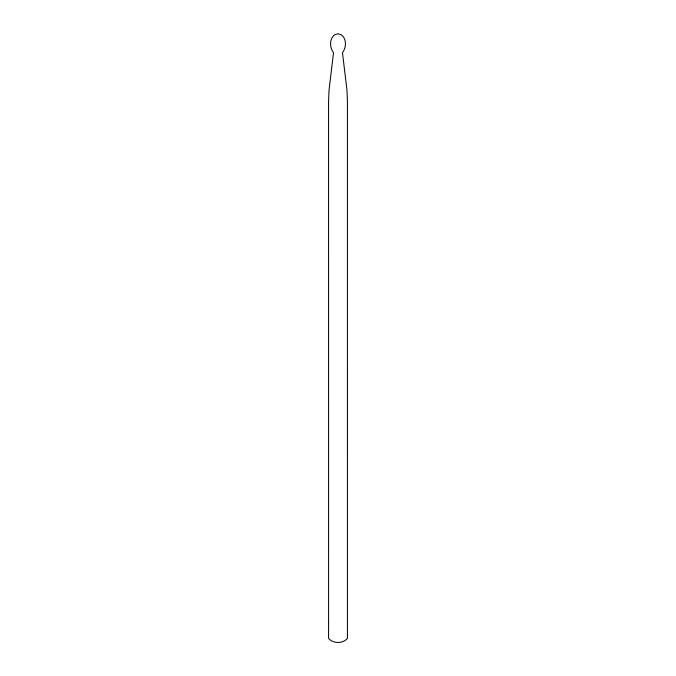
<?xml version="1.0" encoding="UTF-8"?>
<svg xmlns="http://www.w3.org/2000/svg" width="676" height="676" viewBox="0 0 676 676"><rect width="100%" height="100%" fill="white"/><g stroke="black" fill="none" stroke-linecap="round" stroke-linejoin="round"><path stroke-width="1.01" d="M328.587 622.402L328.57 638.347C332.888 643.814 343.112 643.814 347.43 638.347L347.439 101.628L346.974 90.178L342.47 52.694C346.399 47.573 346.864 38.862 341.262 34.746L338.008 33.8L334.738 34.746C329.136 38.862 329.601 47.573 333.53 52.694L329.026 90.178L328.561 101.628L328.587 622.402"/></g></svg>
